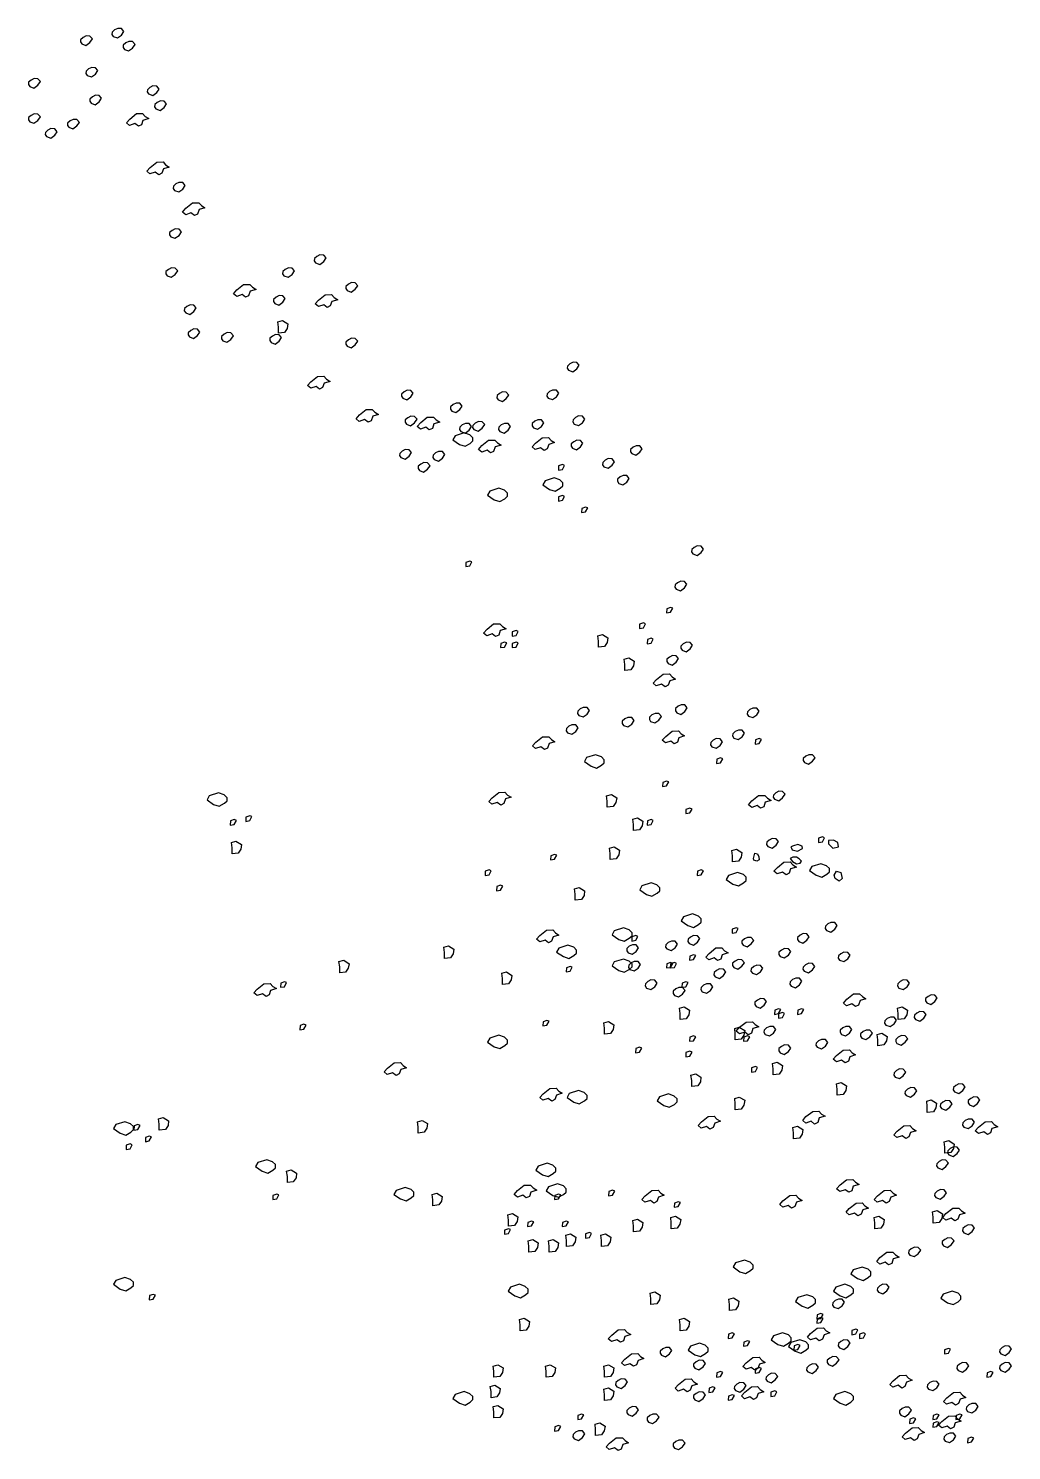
# Model space of a CAD drawing. Header units: millimetres. Extents: x 78 to 127.2, y 151.6 to 179.7.
# Drawn here: x 117.58 to 127.21, y 165.77 to 179.7 of the extents above; entities that cross this region are included whole.
import ezdxf

# ---------------------------------------------------------------- set-up
doc = ezdxf.new("R2010")
doc.units = ezdxf.units.MM
doc.layers.add('arbre', color=250, linetype='Continuous')

# ---------------------------------------------------------------- blocks, each defined once
blk = doc.blocks.new('arbre3')
at = {"layer": 'arbre'}
for points in [[(257.567, 39.388), (257.608, 39.373), (257.647, 39.401), (257.671, 39.436), (257.647, 39.464), (257.61, 39.466), (257.58, 39.451), (257.556, 39.429), (257.554, 39.408)], [(257.876, 39.461), (257.917, 39.446), (257.956, 39.474), (257.98, 39.509), (257.956, 39.537), (257.919, 39.539), (257.889, 39.524), (257.865, 39.502), (257.863, 39.48)], [(257.985, 39.334), (258.026, 39.319), (258.065, 39.347), (258.089, 39.382), (258.065, 39.41), (258.028, 39.412), (257.998, 39.397), (257.974, 39.375), (257.972, 39.353)], [(257.621, 39.079), (257.663, 39.064), (257.702, 39.092), (257.726, 39.127), (257.702, 39.155), (257.665, 39.158), (257.634, 39.142), (257.61, 39.121), (257.608, 39.099)], [(257.058, 38.97), (257.099, 38.955), (257.138, 38.983), (257.162, 39.018), (257.138, 39.046), (257.101, 39.049), (257.071, 39.033), (257.047, 39.012), (257.045, 38.99)], [(257.658, 38.807), (257.699, 38.792), (257.738, 38.82), (257.762, 38.855), (257.738, 38.883), (257.701, 38.885), (257.671, 38.87), (257.647, 38.848), (257.645, 38.826)], [(258.221, 38.898), (258.262, 38.882), (258.301, 38.911), (258.325, 38.945), (258.301, 38.974), (258.264, 38.976), (258.234, 38.961), (258.21, 38.939), (258.208, 38.917)], [(258.294, 38.752), (258.335, 38.737), (258.374, 38.765), (258.398, 38.8), (258.374, 38.828), (258.337, 38.831), (258.307, 38.815), (258.283, 38.794), (258.281, 38.772)], [(257.058, 38.625), (257.099, 38.61), (257.138, 38.638), (257.162, 38.673), (257.138, 38.701), (257.101, 38.703), (257.071, 38.688), (257.047, 38.666), (257.045, 38.645)], [(257.439, 38.571), (257.481, 38.555), (257.52, 38.584), (257.544, 38.618), (257.52, 38.647), (257.483, 38.649), (257.453, 38.634), (257.429, 38.612), (257.426, 38.59)], [(258.037, 38.652), (258.102, 38.705), (258.163, 38.707), (258.189, 38.678), (258.224, 38.657), (258.167, 38.639), (258.152, 38.596), (258.122, 38.581), (258.087, 38.607), (258.035, 38.589), (258.004, 38.615)], [(257.221, 38.48), (257.263, 38.465), (257.302, 38.493), (257.326, 38.528), (257.302, 38.556), (257.265, 38.558), (257.234, 38.543), (257.211, 38.521), (257.208, 38.499)], [(258.237, 38.178), (258.302, 38.23), (258.363, 38.232), (258.389, 38.204), (258.424, 38.182), (258.367, 38.165), (258.352, 38.121), (258.322, 38.106), (258.287, 38.132), (258.235, 38.115), (258.204, 38.141)], [(258.475, 37.953), (258.517, 37.938), (258.556, 37.966), (258.58, 38.001), (258.556, 38.029), (258.519, 38.031), (258.489, 38.016), (258.465, 37.994), (258.462, 37.973)], [(258.587, 37.778), (258.652, 37.83), (258.713, 37.832), (258.739, 37.804), (258.774, 37.782), (258.717, 37.765), (258.702, 37.721), (258.672, 37.706), (258.637, 37.732), (258.585, 37.715), (258.554, 37.741)], [(258.439, 37.499), (258.48, 37.484), (258.52, 37.512), (258.543, 37.547), (258.52, 37.575), (258.483, 37.577), (258.452, 37.562), (258.428, 37.54), (258.426, 37.518)], [(258.403, 37.117), (258.444, 37.102), (258.483, 37.13), (258.507, 37.165), (258.483, 37.193), (258.446, 37.195), (258.416, 37.18), (258.392, 37.159), (258.39, 37.137)], [(259.548, 37.117), (259.589, 37.102), (259.628, 37.13), (259.652, 37.165), (259.628, 37.193), (259.591, 37.195), (259.561, 37.18), (259.537, 37.159), (259.535, 37.137)], [(259.857, 37.244), (259.898, 37.229), (259.937, 37.257), (259.961, 37.292), (259.937, 37.32), (259.9, 37.323), (259.87, 37.307), (259.846, 37.286), (259.844, 37.264)], [(260.166, 36.972), (260.207, 36.957), (260.246, 36.985), (260.27, 37.02), (260.246, 37.048), (260.209, 37.05), (260.179, 37.035), (260.155, 37.013), (260.153, 36.991)], [(259.087, 36.978), (259.152, 37.03), (259.213, 37.033), (259.239, 37.004), (259.274, 36.983), (259.217, 36.965), (259.202, 36.922), (259.172, 36.907), (259.137, 36.933), (259.085, 36.915), (259.054, 36.941)], [(259.457, 36.845), (259.498, 36.83), (259.537, 36.858), (259.561, 36.893), (259.537, 36.921), (259.5, 36.923), (259.47, 36.908), (259.446, 36.886), (259.444, 36.864)], [(259.887, 36.878), (259.952, 36.93), (260.013, 36.933), (260.039, 36.904), (260.074, 36.883), (260.017, 36.865), (260.002, 36.822), (259.972, 36.807), (259.937, 36.833), (259.885, 36.815), (259.854, 36.841)], [(258.585, 36.754), (258.626, 36.739), (258.665, 36.767), (258.689, 36.802), (258.665, 36.83), (258.628, 36.832), (258.598, 36.817), (258.574, 36.795), (258.571, 36.773)], [(259.495, 36.556), (259.495, 36.615), (259.489, 36.667), (259.534, 36.68), (259.587, 36.647), (259.58, 36.601), (259.554, 36.562)], [(258.621, 36.518), (258.662, 36.503), (258.701, 36.531), (258.725, 36.566), (258.701, 36.594), (258.664, 36.596), (258.634, 36.581), (258.61, 36.559), (258.608, 36.537)], [(258.948, 36.481), (258.989, 36.466), (259.028, 36.494), (259.052, 36.529), (259.028, 36.557), (258.991, 36.56), (258.961, 36.544), (258.937, 36.523), (258.935, 36.501)], [(259.421, 36.463), (259.462, 36.448), (259.501, 36.476), (259.525, 36.511), (259.501, 36.539), (259.464, 36.541), (259.434, 36.526), (259.41, 36.505), (259.408, 36.483)], [(260.166, 36.427), (260.207, 36.412), (260.246, 36.44), (260.27, 36.475), (260.246, 36.503), (260.209, 36.505), (260.179, 36.49), (260.155, 36.468), (260.153, 36.446)], [(262.336, 36.192), (262.377, 36.177), (262.417, 36.205), (262.441, 36.24), (262.417, 36.268), (262.38, 36.27), (262.349, 36.255), (262.325, 36.233), (262.323, 36.212)], [(259.812, 36.079), (259.877, 36.131), (259.938, 36.133), (259.964, 36.105), (259.999, 36.083), (259.942, 36.066), (259.927, 36.022), (259.897, 36.007), (259.862, 36.033), (259.81, 36.016), (259.779, 36.042)], [(260.711, 35.918), (260.752, 35.903), (260.791, 35.931), (260.815, 35.966), (260.791, 35.994), (260.754, 35.996), (260.724, 35.981), (260.7, 35.959), (260.698, 35.938)], [(261.646, 35.901), (261.687, 35.886), (261.726, 35.915), (261.75, 35.949), (261.726, 35.978), (261.689, 35.98), (261.659, 35.965), (261.635, 35.943), (261.633, 35.921)], [(262.136, 35.92), (262.178, 35.904), (262.217, 35.933), (262.241, 35.967), (262.217, 35.996), (262.18, 35.998), (262.149, 35.983), (262.125, 35.961), (262.123, 35.939)], [(260.287, 35.754), (260.352, 35.806), (260.413, 35.808), (260.439, 35.78), (260.474, 35.758), (260.417, 35.741), (260.402, 35.697), (260.372, 35.682), (260.337, 35.708), (260.285, 35.691), (260.254, 35.717)], [(261.191, 35.792), (261.232, 35.777), (261.272, 35.806), (261.295, 35.84), (261.272, 35.869), (261.235, 35.871), (261.204, 35.855), (261.18, 35.834), (261.178, 35.812)], [(260.747, 35.664), (260.789, 35.649), (260.828, 35.677), (260.852, 35.712), (260.828, 35.74), (260.791, 35.742), (260.76, 35.727), (260.736, 35.705), (260.734, 35.683)], [(260.887, 35.679), (260.952, 35.731), (261.013, 35.733), (261.039, 35.705), (261.074, 35.683), (261.017, 35.666), (261.002, 35.622), (260.971, 35.607), (260.937, 35.633), (260.885, 35.616), (260.854, 35.642)], [(261.282, 35.593), (261.323, 35.577), (261.362, 35.606), (261.386, 35.64), (261.362, 35.669), (261.326, 35.671), (261.295, 35.656), (261.271, 35.634), (261.269, 35.612)], [(261.409, 35.611), (261.451, 35.596), (261.49, 35.624), (261.514, 35.659), (261.49, 35.687), (261.453, 35.689), (261.422, 35.674), (261.398, 35.652), (261.396, 35.63)], [(261.664, 35.593), (261.705, 35.577), (261.744, 35.606), (261.768, 35.64), (261.744, 35.669), (261.707, 35.671), (261.677, 35.656), (261.653, 35.634), (261.651, 35.612)], [(261.991, 35.629), (262.032, 35.614), (262.071, 35.642), (262.095, 35.677), (262.071, 35.705), (262.034, 35.707), (262.004, 35.692), (261.98, 35.67), (261.978, 35.649)], [(262.391, 35.665), (262.432, 35.65), (262.471, 35.678), (262.495, 35.713), (262.471, 35.741), (262.434, 35.744), (262.404, 35.728), (262.38, 35.707), (262.378, 35.685)], [(261.267, 35.466), (261.322, 35.448), (261.372, 35.476), (261.398, 35.5), (261.398, 35.531), (261.369, 35.559), (261.313, 35.579), (261.224, 35.55), (261.202, 35.511)], [(262.012, 35.479), (262.077, 35.531), (262.138, 35.533), (262.164, 35.505), (262.199, 35.483), (262.142, 35.466), (262.127, 35.422), (262.096, 35.407), (262.062, 35.433), (262.009, 35.416), (261.979, 35.442)], [(260.693, 35.337), (260.734, 35.322), (260.773, 35.35), (260.797, 35.385), (260.773, 35.413), (260.736, 35.415), (260.706, 35.4), (260.682, 35.378), (260.68, 35.356)], [(261.02, 35.319), (261.061, 35.303), (261.1, 35.332), (261.124, 35.366), (261.1, 35.395), (261.063, 35.397), (261.033, 35.382), (261.009, 35.36), (261.007, 35.338)], [(261.487, 35.454), (261.552, 35.506), (261.613, 35.508), (261.639, 35.48), (261.674, 35.458), (261.617, 35.441), (261.602, 35.397), (261.571, 35.382), (261.537, 35.408), (261.485, 35.391), (261.454, 35.417)], [(262.373, 35.429), (262.414, 35.414), (262.453, 35.442), (262.477, 35.477), (262.453, 35.505), (262.416, 35.507), (262.386, 35.492), (262.362, 35.47), (262.36, 35.449)], [(262.954, 35.375), (262.995, 35.359), (263.035, 35.388), (263.058, 35.422), (263.035, 35.451), (262.998, 35.453), (262.967, 35.438), (262.943, 35.416), (262.941, 35.394)], [(260.875, 35.21), (260.916, 35.194), (260.955, 35.223), (260.979, 35.257), (260.955, 35.286), (260.918, 35.288), (260.888, 35.273), (260.864, 35.251), (260.862, 35.229)], [(262.236, 35.213), (262.275, 35.22), (262.297, 35.259), (262.275, 35.268), (262.238, 35.255)], [(262.682, 35.247), (262.723, 35.232), (262.762, 35.261), (262.786, 35.295), (262.762, 35.324), (262.725, 35.326), (262.695, 35.31), (262.671, 35.289), (262.668, 35.267)], [(262.149, 35.025), (262.203, 35.007), (262.253, 35.036), (262.279, 35.06), (262.279, 35.09), (262.251, 35.118), (262.195, 35.138), (262.105, 35.11), (262.084, 35.07)], [(262.827, 35.084), (262.868, 35.069), (262.907, 35.097), (262.931, 35.132), (262.907, 35.16), (262.87, 35.162), (262.84, 35.147), (262.816, 35.125), (262.814, 35.104)], [(261.606, 34.923), (261.661, 34.906), (261.711, 34.934), (261.737, 34.958), (261.737, 34.988), (261.708, 35.017), (261.652, 35.036), (261.563, 35.008), (261.541, 34.969)], [(262.236, 34.911), (262.275, 34.918), (262.297, 34.957), (262.275, 34.965), (262.238, 34.952)], [(262.463, 34.798), (262.502, 34.804), (262.524, 34.843), (262.502, 34.852), (262.465, 34.839)], [(263.554, 34.394), (263.595, 34.378), (263.634, 34.407), (263.658, 34.441), (263.634, 34.47), (263.597, 34.472), (263.567, 34.457), (263.543, 34.435), (263.541, 34.413)], [(261.329, 34.269), (261.368, 34.275), (261.389, 34.314), (261.368, 34.323), (261.331, 34.31)], [(263.39, 34.048), (263.432, 34.033), (263.471, 34.061), (263.495, 34.096), (263.471, 34.124), (263.434, 34.127), (263.403, 34.111), (263.379, 34.09), (263.377, 34.068)], [(263.295, 33.815), (263.334, 33.822), (263.356, 33.861), (263.334, 33.869), (263.297, 33.856)], [(261.537, 33.655), (261.602, 33.707), (261.663, 33.709), (261.689, 33.681), (261.724, 33.659), (261.667, 33.642), (261.652, 33.598), (261.621, 33.583), (261.587, 33.609), (261.535, 33.592), (261.504, 33.618)], [(263.03, 33.664), (263.069, 33.67), (263.091, 33.709), (263.069, 33.718), (263.032, 33.705)], [(261.782, 33.588), (261.821, 33.595), (261.843, 33.634), (261.821, 33.643), (261.784, 33.63)], [(262.63, 33.479), (262.63, 33.538), (262.623, 33.59), (262.669, 33.603), (262.721, 33.571), (262.715, 33.525), (262.689, 33.486)], [(263.106, 33.513), (263.145, 33.519), (263.166, 33.558), (263.145, 33.567), (263.108, 33.554)], [(261.669, 33.475), (261.708, 33.481), (261.73, 33.521), (261.708, 33.529), (261.671, 33.516)], [(261.782, 33.475), (261.821, 33.481), (261.843, 33.521), (261.821, 33.529), (261.784, 33.516)], [(263.447, 33.45), (263.488, 33.435), (263.527, 33.463), (263.551, 33.498), (263.527, 33.526), (263.49, 33.528), (263.46, 33.513), (263.436, 33.491), (263.434, 33.47)], [(262.886, 33.252), (262.886, 33.31), (262.88, 33.362), (262.926, 33.375), (262.978, 33.343), (262.971, 33.297), (262.945, 33.258)], [(263.31, 33.32), (263.351, 33.305), (263.39, 33.333), (263.414, 33.368), (263.39, 33.396), (263.353, 33.398), (263.323, 33.383), (263.299, 33.361), (263.297, 33.339)], [(263.197, 33.164), (263.263, 33.216), (263.323, 33.218), (263.35, 33.19), (263.384, 33.168), (263.328, 33.151), (263.313, 33.107), (263.282, 33.092), (263.247, 33.118), (263.195, 33.101), (263.165, 33.127)], [(262.437, 32.812), (262.478, 32.796), (262.517, 32.825), (262.541, 32.859), (262.517, 32.888), (262.48, 32.89), (262.45, 32.875), (262.426, 32.853), (262.424, 32.831)], [(263.395, 32.838), (263.436, 32.822), (263.475, 32.851), (263.499, 32.885), (263.475, 32.914), (263.438, 32.916), (263.408, 32.901), (263.384, 32.879), (263.382, 32.857)], [(264.098, 32.805), (264.14, 32.79), (264.179, 32.818), (264.203, 32.853), (264.179, 32.881), (264.142, 32.883), (264.111, 32.868), (264.088, 32.846), (264.085, 32.825)], [(262.873, 32.714), (262.915, 32.699), (262.954, 32.727), (262.978, 32.762), (262.954, 32.79), (262.917, 32.792), (262.886, 32.777), (262.862, 32.755), (262.86, 32.733)], [(263.14, 32.753), (263.182, 32.738), (263.221, 32.766), (263.245, 32.801), (263.221, 32.829), (263.184, 32.831), (263.153, 32.816), (263.13, 32.794), (263.127, 32.773)], [(262.015, 32.549), (262.08, 32.601), (262.141, 32.603), (262.167, 32.575), (262.202, 32.553), (262.146, 32.536), (262.13, 32.492), (262.1, 32.477), (262.065, 32.503), (262.013, 32.486), (261.983, 32.512)], [(262.326, 32.642), (262.367, 32.627), (262.406, 32.655), (262.43, 32.69), (262.406, 32.718), (262.369, 32.72), (262.339, 32.705), (262.315, 32.684), (262.313, 32.662)], [(263.287, 32.605), (263.352, 32.658), (263.413, 32.66), (263.439, 32.631), (263.473, 32.61), (263.417, 32.592), (263.402, 32.549), (263.371, 32.534), (263.337, 32.56), (263.284, 32.542), (263.254, 32.568)], [(263.955, 32.59), (263.996, 32.575), (264.035, 32.603), (264.059, 32.638), (264.035, 32.666), (263.999, 32.668), (263.968, 32.653), (263.944, 32.631), (263.942, 32.61)], [(263.74, 32.505), (263.781, 32.49), (263.82, 32.518), (263.844, 32.553), (263.82, 32.581), (263.783, 32.584), (263.753, 32.568), (263.729, 32.547), (263.727, 32.525)], [(264.164, 32.53), (264.203, 32.537), (264.225, 32.576), (264.203, 32.584), (264.167, 32.571)], [(262.556, 32.313), (262.61, 32.296), (262.66, 32.324), (262.686, 32.348), (262.686, 32.378), (262.658, 32.406), (262.601, 32.426), (262.512, 32.398), (262.491, 32.359)], [(263.786, 32.341), (263.825, 32.348), (263.847, 32.387), (263.825, 32.395), (263.788, 32.382)], [(264.646, 32.349), (264.687, 32.334), (264.726, 32.362), (264.75, 32.397), (264.726, 32.425), (264.689, 32.427), (264.659, 32.412), (264.635, 32.39), (264.633, 32.369)], [(258.859, 31.94), (258.914, 31.923), (258.964, 31.951), (258.99, 31.975), (258.99, 32.005), (258.962, 32.034), (258.905, 32.053), (258.816, 32.025), (258.794, 31.986)], [(261.587, 32.006), (261.652, 32.058), (261.713, 32.06), (261.739, 32.032), (261.774, 32.01), (261.717, 31.993), (261.702, 31.949), (261.671, 31.934), (261.637, 31.96), (261.585, 31.943), (261.554, 31.969)], [(262.715, 31.913), (262.715, 31.971), (262.709, 32.024), (262.755, 32.037), (262.807, 32.004), (262.8, 31.958), (262.774, 31.919)], [(263.257, 32.114), (263.296, 32.121), (263.318, 32.16), (263.296, 32.169), (263.259, 32.156)], [(264.353, 31.991), (264.394, 31.976), (264.433, 32.004), (264.457, 32.039), (264.433, 32.067), (264.396, 32.069), (264.366, 32.054), (264.342, 32.032), (264.34, 32.01)], [(263.484, 31.85), (263.523, 31.856), (263.545, 31.895), (263.523, 31.904), (263.486, 31.891)], [(264.132, 31.974), (264.197, 32.026), (264.258, 32.028), (264.284, 32), (264.319, 31.978), (264.263, 31.961), (264.247, 31.917), (264.217, 31.902), (264.182, 31.928), (264.13, 31.911), (264.1, 31.937)], [(259.022, 31.736), (259.061, 31.743), (259.083, 31.782), (259.061, 31.791), (259.024, 31.778)], [(259.173, 31.774), (259.212, 31.781), (259.234, 31.82), (259.212, 31.828), (259.175, 31.815)], [(262.972, 31.685), (262.972, 31.744), (262.965, 31.796), (263.011, 31.809), (263.063, 31.776), (263.057, 31.731), (263.031, 31.691)], [(263.106, 31.736), (263.145, 31.743), (263.166, 31.782), (263.145, 31.791), (263.108, 31.778)], [(264.783, 31.567), (264.822, 31.574), (264.844, 31.613), (264.822, 31.622), (264.785, 31.609)], [(259.039, 31.457), (259.039, 31.516), (259.033, 31.568), (259.078, 31.581), (259.131, 31.548), (259.124, 31.503), (259.098, 31.464)], [(262.744, 31.4), (262.744, 31.459), (262.737, 31.511), (262.783, 31.524), (262.835, 31.491), (262.829, 31.446), (262.803, 31.407)], [(263.942, 31.378), (263.942, 31.437), (263.936, 31.489), (263.981, 31.502), (264.033, 31.47), (264.027, 31.424), (264.001, 31.385)], [(264.287, 31.528), (264.329, 31.513), (264.368, 31.541), (264.392, 31.576), (264.368, 31.604), (264.331, 31.607), (264.3, 31.591), (264.277, 31.57), (264.274, 31.548)], [(264.526, 31.496), (264.579, 31.483), (264.626, 31.509), (264.624, 31.53), (264.581, 31.548), (264.54, 31.535), (264.513, 31.526), (264.518, 31.513)], [(264.881, 31.554), (264.924, 31.513), (264.979, 31.524), (264.974, 31.567), (264.931, 31.589), (264.881, 31.587)], [(262.16, 31.396), (262.199, 31.403), (262.221, 31.442), (262.199, 31.45), (262.163, 31.437)], [(264.148, 31.411), (264.159, 31.461), (264.187, 31.457), (264.2, 31.428), (264.203, 31.396), (264.181, 31.385), (264.15, 31.394)], [(264.381, 31.322), (264.446, 31.374), (264.507, 31.376), (264.533, 31.348), (264.568, 31.326), (264.511, 31.309), (264.496, 31.265), (264.466, 31.25), (264.431, 31.276), (264.379, 31.259), (264.348, 31.285)], [(264.531, 31.381), (264.568, 31.357), (264.603, 31.363), (264.616, 31.385), (264.596, 31.407), (264.57, 31.422), (264.533, 31.424), (264.507, 31.411)], [(264.761, 31.246), (264.816, 31.229), (264.866, 31.257), (264.892, 31.281), (264.892, 31.311), (264.863, 31.339), (264.807, 31.359), (264.718, 31.331), (264.696, 31.292)], [(261.518, 31.245), (261.557, 31.251), (261.578, 31.291), (261.557, 31.299), (261.52, 31.286)], [(263.597, 31.245), (263.636, 31.251), (263.658, 31.291), (263.636, 31.299), (263.599, 31.286)], [(263.946, 31.16), (264.001, 31.143), (264.051, 31.171), (264.077, 31.195), (264.077, 31.226), (264.048, 31.254), (263.992, 31.273), (263.903, 31.245), (263.881, 31.206)], [(264.939, 31.248), (264.959, 31.287), (265.004, 31.274), (265.017, 31.215), (264.985, 31.189), (264.946, 31.215)], [(261.631, 31.094), (261.67, 31.1), (261.692, 31.139), (261.67, 31.148), (261.633, 31.135)], [(262.402, 31.001), (262.402, 31.06), (262.395, 31.112), (262.441, 31.125), (262.493, 31.092), (262.487, 31.047), (262.461, 31.008)], [(263.098, 31.059), (263.153, 31.041), (263.203, 31.07), (263.229, 31.094), (263.229, 31.124), (263.201, 31.152), (263.144, 31.172), (263.055, 31.144), (263.033, 31.104)], [(263.505, 30.754), (263.56, 30.736), (263.61, 30.765), (263.636, 30.788), (263.636, 30.819), (263.608, 30.847), (263.551, 30.867), (263.462, 30.838), (263.44, 30.799)], [(264.863, 30.706), (264.904, 30.69), (264.943, 30.719), (264.967, 30.753), (264.943, 30.782), (264.906, 30.784), (264.876, 30.769), (264.852, 30.747), (264.849, 30.725)], [(262.055, 30.656), (262.12, 30.709), (262.181, 30.711), (262.207, 30.682), (262.242, 30.661), (262.185, 30.643), (262.17, 30.6), (262.14, 30.585), (262.105, 30.611), (262.053, 30.593), (262.022, 30.619)], [(262.827, 30.618), (262.881, 30.601), (262.931, 30.629), (262.958, 30.653), (262.958, 30.683), (262.929, 30.712), (262.873, 30.731), (262.784, 30.703), (262.762, 30.664)], [(262.954, 30.602), (262.994, 30.609), (263.015, 30.648), (262.994, 30.657), (262.957, 30.644)], [(263.518, 30.578), (263.559, 30.563), (263.598, 30.591), (263.622, 30.626), (263.598, 30.654), (263.561, 30.657), (263.531, 30.641), (263.507, 30.62), (263.505, 30.598)], [(263.937, 30.678), (263.977, 30.685), (263.998, 30.724), (263.977, 30.732), (263.94, 30.719)], [(264.59, 30.597), (264.631, 30.581), (264.67, 30.61), (264.694, 30.644), (264.67, 30.673), (264.633, 30.675), (264.603, 30.66), (264.579, 30.638), (264.577, 30.616)], [(261.12, 30.432), (261.12, 30.49), (261.113, 30.542), (261.159, 30.555), (261.211, 30.523), (261.204, 30.477), (261.178, 30.438)], [(262.285, 30.449), (262.339, 30.431), (262.389, 30.459), (262.415, 30.483), (262.415, 30.514), (262.387, 30.542), (262.33, 30.562), (262.241, 30.533), (262.219, 30.494)], [(262.918, 30.488), (262.959, 30.472), (262.998, 30.501), (263.022, 30.535), (262.998, 30.564), (262.961, 30.566), (262.931, 30.551), (262.907, 30.529), (262.905, 30.507)], [(263.299, 30.524), (263.341, 30.509), (263.38, 30.537), (263.404, 30.572), (263.38, 30.6), (263.343, 30.602), (263.313, 30.587), (263.289, 30.565), (263.286, 30.543)], [(263.712, 30.481), (263.777, 30.534), (263.838, 30.536), (263.864, 30.507), (263.898, 30.486), (263.842, 30.468), (263.827, 30.425), (263.796, 30.41), (263.762, 30.436), (263.709, 30.418), (263.679, 30.444)], [(264.045, 30.56), (264.086, 30.545), (264.125, 30.573), (264.149, 30.608), (264.125, 30.636), (264.088, 30.638), (264.058, 30.623), (264.034, 30.602), (264.032, 30.58)], [(264.408, 30.451), (264.449, 30.436), (264.489, 30.464), (264.512, 30.499), (264.489, 30.527), (264.452, 30.529), (264.421, 30.514), (264.397, 30.493), (264.395, 30.471)], [(260.094, 30.289), (260.094, 30.348), (260.087, 30.4), (260.133, 30.413), (260.185, 30.38), (260.178, 30.335), (260.152, 30.296)], [(262.827, 30.313), (262.881, 30.296), (262.931, 30.324), (262.958, 30.348), (262.958, 30.378), (262.929, 30.406), (262.873, 30.426), (262.784, 30.398), (262.762, 30.359)], [(262.936, 30.324), (262.977, 30.309), (263.016, 30.337), (263.04, 30.372), (263.016, 30.4), (262.979, 30.402), (262.949, 30.387), (262.925, 30.365), (262.923, 30.344)], [(263.295, 30.338), (263.334, 30.344), (263.356, 30.383), (263.334, 30.392), (263.297, 30.379)], [(263.332, 30.338), (263.372, 30.344), (263.393, 30.383), (263.372, 30.392), (263.335, 30.379)], [(263.522, 30.413), (263.561, 30.42), (263.582, 30.459), (263.561, 30.468), (263.524, 30.455)], [(263.954, 30.342), (263.995, 30.327), (264.034, 30.355), (264.058, 30.39), (264.034, 30.418), (263.997, 30.42), (263.967, 30.405), (263.943, 30.384), (263.941, 30.362)], [(264.136, 30.288), (264.177, 30.273), (264.216, 30.301), (264.24, 30.336), (264.216, 30.364), (264.179, 30.366), (264.149, 30.351), (264.125, 30.329), (264.122, 30.307)], [(264.644, 30.306), (264.686, 30.291), (264.725, 30.319), (264.749, 30.354), (264.725, 30.382), (264.688, 30.384), (264.657, 30.369), (264.634, 30.347), (264.631, 30.325)], [(264.99, 30.415), (265.031, 30.4), (265.07, 30.428), (265.094, 30.463), (265.07, 30.491), (265.033, 30.493), (265.003, 30.478), (264.979, 30.456), (264.977, 30.434)], [(261.69, 30.175), (261.69, 30.234), (261.683, 30.286), (261.729, 30.299), (261.781, 30.266), (261.774, 30.221), (261.748, 30.182)], [(262.312, 30.3), (262.351, 30.307), (262.372, 30.346), (262.351, 30.354), (262.314, 30.341)], [(263.772, 30.251), (263.813, 30.236), (263.852, 30.264), (263.876, 30.299), (263.852, 30.327), (263.815, 30.33), (263.785, 30.314), (263.761, 30.293), (263.759, 30.271)], [(264.517, 30.161), (264.558, 30.145), (264.598, 30.174), (264.622, 30.208), (264.598, 30.237), (264.561, 30.239), (264.53, 30.224), (264.506, 30.202), (264.504, 30.18)], [(259.287, 30.132), (259.352, 30.184), (259.413, 30.186), (259.439, 30.158), (259.474, 30.136), (259.417, 30.119), (259.402, 30.075), (259.372, 30.06), (259.337, 30.086), (259.285, 30.069), (259.254, 30.095)], [(259.514, 30.149), (259.553, 30.155), (259.574, 30.195), (259.553, 30.203), (259.516, 30.19)], [(263.1, 30.142), (263.141, 30.127), (263.18, 30.155), (263.204, 30.19), (263.18, 30.218), (263.143, 30.221), (263.113, 30.205), (263.089, 30.184), (263.087, 30.162)], [(263.372, 30.07), (263.413, 30.055), (263.453, 30.083), (263.477, 30.118), (263.453, 30.146), (263.416, 30.148), (263.385, 30.133), (263.361, 30.111), (263.359, 30.089)], [(263.446, 30.149), (263.485, 30.155), (263.507, 30.195), (263.485, 30.203), (263.448, 30.19)], [(263.645, 30.106), (263.686, 30.091), (263.725, 30.119), (263.749, 30.154), (263.725, 30.182), (263.688, 30.184), (263.658, 30.169), (263.634, 30.147), (263.632, 30.126)], [(265.061, 30.032), (265.127, 30.084), (265.187, 30.086), (265.214, 30.058), (265.248, 30.036), (265.192, 30.019), (265.177, 29.975), (265.146, 29.96), (265.111, 29.986), (265.059, 29.969), (265.029, 29.995)], [(265.571, 30.142), (265.613, 30.127), (265.652, 30.155), (265.676, 30.19), (265.652, 30.218), (265.615, 30.221), (265.584, 30.205), (265.56, 30.184), (265.558, 30.162)], [(263.428, 29.833), (263.428, 29.892), (263.421, 29.944), (263.467, 29.957), (263.519, 29.925), (263.513, 29.879), (263.487, 29.84)], [(264.172, 29.961), (264.213, 29.946), (264.252, 29.974), (264.276, 30.009), (264.252, 30.037), (264.215, 30.039), (264.185, 30.024), (264.161, 30.002), (264.159, 29.98)], [(265.565, 29.833), (265.565, 29.892), (265.559, 29.944), (265.604, 29.957), (265.656, 29.925), (265.65, 29.879), (265.624, 29.84)], [(265.844, 29.997), (265.885, 29.982), (265.924, 30.01), (265.948, 30.045), (265.924, 30.073), (265.887, 30.075), (265.857, 30.06), (265.833, 30.038), (265.831, 30.017)], [(262.085, 29.771), (262.124, 29.777), (262.146, 29.817), (262.124, 29.825), (262.087, 29.812)], [(262.687, 29.691), (262.687, 29.75), (262.68, 29.802), (262.726, 29.815), (262.778, 29.782), (262.772, 29.737), (262.746, 29.697)], [(264.011, 29.757), (264.077, 29.809), (264.138, 29.811), (264.164, 29.783), (264.198, 29.761), (264.142, 29.744), (264.127, 29.7), (264.096, 29.685), (264.061, 29.711), (264.009, 29.694), (263.979, 29.72)], [(264.353, 29.884), (264.393, 29.891), (264.414, 29.93), (264.393, 29.939), (264.356, 29.926)], [(264.391, 29.847), (264.43, 29.853), (264.452, 29.892), (264.43, 29.901), (264.393, 29.888)], [(264.58, 29.884), (264.619, 29.891), (264.641, 29.93), (264.619, 29.939), (264.582, 29.926)], [(265.444, 29.779), (265.485, 29.764), (265.525, 29.792), (265.548, 29.827), (265.525, 29.855), (265.488, 29.857), (265.457, 29.842), (265.433, 29.82), (265.431, 29.799)], [(265.735, 29.834), (265.776, 29.818), (265.815, 29.847), (265.839, 29.881), (265.815, 29.91), (265.778, 29.912), (265.748, 29.897), (265.724, 29.875), (265.722, 29.853)], [(259.703, 29.733), (259.742, 29.74), (259.764, 29.779), (259.742, 29.787), (259.705, 29.774)], [(261.606, 29.567), (261.661, 29.55), (261.711, 29.578), (261.737, 29.602), (261.737, 29.632), (261.708, 29.661), (261.652, 29.68), (261.563, 29.652), (261.541, 29.613)], [(263.522, 29.62), (263.561, 29.626), (263.582, 29.665), (263.561, 29.674), (263.524, 29.661)], [(263.969, 29.634), (263.969, 29.693), (263.963, 29.745), (264.008, 29.758), (264.061, 29.725), (264.054, 29.68), (264.028, 29.64)], [(264.051, 29.62), (264.09, 29.626), (264.112, 29.665), (264.09, 29.674), (264.053, 29.661)], [(264.263, 29.688), (264.304, 29.673), (264.343, 29.701), (264.367, 29.736), (264.343, 29.764), (264.306, 29.766), (264.276, 29.751), (264.252, 29.729), (264.25, 29.708)], [(265.008, 29.688), (265.049, 29.673), (265.088, 29.701), (265.112, 29.736), (265.088, 29.764), (265.051, 29.766), (265.021, 29.751), (264.997, 29.729), (264.995, 29.708)], [(265.208, 29.652), (265.249, 29.637), (265.288, 29.665), (265.312, 29.7), (265.288, 29.728), (265.251, 29.73), (265.221, 29.715), (265.197, 29.693), (265.195, 29.671)], [(265.366, 29.577), (265.366, 29.636), (265.359, 29.688), (265.405, 29.701), (265.457, 29.668), (265.45, 29.623), (265.424, 29.584)], [(265.553, 29.597), (265.594, 29.582), (265.634, 29.61), (265.658, 29.645), (265.634, 29.673), (265.597, 29.676), (265.566, 29.66), (265.542, 29.639), (265.54, 29.617)], [(262.992, 29.506), (263.031, 29.513), (263.053, 29.552), (263.031, 29.561), (262.994, 29.548)], [(264.408, 29.507), (264.449, 29.491), (264.489, 29.52), (264.512, 29.554), (264.489, 29.583), (264.452, 29.585), (264.421, 29.57), (264.397, 29.548), (264.395, 29.526)], [(264.772, 29.561), (264.813, 29.546), (264.852, 29.574), (264.876, 29.609), (264.852, 29.637), (264.815, 29.639), (264.785, 29.624), (264.761, 29.602), (264.759, 29.581)], [(264.961, 29.482), (265.027, 29.534), (265.087, 29.536), (265.114, 29.508), (265.148, 29.486), (265.092, 29.469), (265.077, 29.425), (265.046, 29.41), (265.011, 29.436), (264.959, 29.419), (264.929, 29.445)], [(260.562, 29.357), (260.627, 29.409), (260.688, 29.411), (260.714, 29.383), (260.749, 29.361), (260.692, 29.344), (260.677, 29.3), (260.647, 29.285), (260.612, 29.311), (260.56, 29.294), (260.529, 29.32)], [(263.484, 29.469), (263.523, 29.475), (263.545, 29.514), (263.523, 29.523), (263.486, 29.51)], [(264.34, 29.292), (264.34, 29.351), (264.333, 29.403), (264.379, 29.416), (264.431, 29.383), (264.425, 29.338), (264.398, 29.299)], [(263.542, 29.178), (263.542, 29.237), (263.535, 29.289), (263.581, 29.302), (263.633, 29.269), (263.627, 29.224), (263.601, 29.185)], [(264.127, 29.317), (264.166, 29.324), (264.187, 29.363), (264.166, 29.372), (264.129, 29.359)], [(265.535, 29.27), (265.576, 29.255), (265.615, 29.283), (265.639, 29.318), (265.615, 29.346), (265.578, 29.349), (265.548, 29.333), (265.524, 29.312), (265.522, 29.29)], [(262.087, 29.107), (262.152, 29.159), (262.213, 29.161), (262.239, 29.133), (262.274, 29.111), (262.217, 29.094), (262.202, 29.051), (262.171, 29.035), (262.137, 29.061), (262.084, 29.044), (262.054, 29.07)], [(262.386, 29.025), (262.441, 29.008), (262.491, 29.036), (262.517, 29.06), (262.517, 29.09), (262.488, 29.118), (262.432, 29.138), (262.343, 29.11), (262.321, 29.071)], [(264.967, 29.093), (264.967, 29.151), (264.96, 29.203), (265.006, 29.217), (265.058, 29.184), (265.051, 29.138), (265.025, 29.099)], [(265.644, 29.089), (265.685, 29.073), (265.724, 29.102), (265.748, 29.136), (265.724, 29.165), (265.688, 29.167), (265.657, 29.152), (265.633, 29.13), (265.631, 29.108)], [(266.117, 29.125), (266.158, 29.11), (266.197, 29.138), (266.221, 29.173), (266.197, 29.201), (266.16, 29.203), (266.13, 29.188), (266.106, 29.166), (266.104, 29.145)], [(263.268, 28.991), (263.322, 28.974), (263.372, 29.002), (263.398, 29.026), (263.398, 29.056), (263.37, 29.084), (263.314, 29.104), (263.225, 29.076), (263.203, 29.037)], [(263.969, 28.95), (263.969, 29.009), (263.963, 29.061), (264.008, 29.074), (264.061, 29.042), (264.054, 28.996), (264.028, 28.957)], [(265.85, 28.922), (265.85, 28.98), (265.844, 29.033), (265.889, 29.046), (265.941, 29.013), (265.935, 28.967), (265.909, 28.928)], [(265.989, 28.961), (266.031, 28.946), (266.07, 28.975), (266.094, 29.009), (266.07, 29.038), (266.033, 29.04), (266.002, 29.025), (265.979, 29.003), (265.976, 28.981)], [(266.262, 28.998), (266.303, 28.983), (266.342, 29.011), (266.366, 29.046), (266.342, 29.074), (266.305, 29.076), (266.275, 29.061), (266.251, 29.039), (266.249, 29.017)], [(257.944, 28.72), (257.998, 28.702), (258.048, 28.731), (258.074, 28.755), (258.074, 28.785), (258.046, 28.813), (257.989, 28.833), (257.9, 28.805), (257.879, 28.765)], [(258.327, 28.751), (258.327, 28.81), (258.32, 28.862), (258.366, 28.875), (258.418, 28.842), (258.412, 28.797), (258.386, 28.757)], [(260.863, 28.722), (260.863, 28.781), (260.857, 28.833), (260.902, 28.846), (260.954, 28.814), (260.948, 28.768), (260.922, 28.729)], [(263.637, 28.832), (263.702, 28.884), (263.763, 28.887), (263.789, 28.858), (263.823, 28.837), (263.767, 28.819), (263.752, 28.776), (263.721, 28.76), (263.687, 28.787), (263.634, 28.769), (263.604, 28.795)], [(264.661, 28.882), (264.727, 28.934), (264.788, 28.936), (264.814, 28.908), (264.848, 28.887), (264.792, 28.869), (264.777, 28.826), (264.746, 28.81), (264.711, 28.837), (264.659, 28.819), (264.629, 28.845)], [(266.207, 28.78), (266.249, 28.765), (266.288, 28.793), (266.312, 28.828), (266.288, 28.856), (266.251, 28.858), (266.221, 28.843), (266.197, 28.821), (266.194, 28.799)], [(266.353, 28.78), (266.418, 28.832), (266.479, 28.834), (266.505, 28.806), (266.54, 28.784), (266.483, 28.767), (266.468, 28.723), (266.438, 28.708), (266.403, 28.734), (266.351, 28.717), (266.32, 28.743)], [(258.077, 28.75), (258.116, 28.757), (258.138, 28.796), (258.116, 28.805), (258.079, 28.792)], [(258.19, 28.637), (258.229, 28.644), (258.251, 28.683), (258.229, 28.691), (258.192, 28.678)], [(264.539, 28.665), (264.539, 28.724), (264.533, 28.776), (264.578, 28.789), (264.631, 28.757), (264.624, 28.711), (264.598, 28.672)], [(265.554, 28.74), (265.619, 28.792), (265.68, 28.794), (265.706, 28.766), (265.741, 28.744), (265.684, 28.727), (265.669, 28.683), (265.639, 28.668), (265.604, 28.694), (265.552, 28.677), (265.521, 28.703)], [(258.001, 28.561), (258.04, 28.568), (258.062, 28.607), (258.04, 28.616), (258.003, 28.603)], [(266.021, 28.523), (266.021, 28.582), (266.015, 28.634), (266.06, 28.647), (266.112, 28.614), (266.106, 28.569), (266.08, 28.53)], [(266.062, 28.507), (266.103, 28.492), (266.142, 28.52), (266.166, 28.555), (266.142, 28.583), (266.106, 28.586), (266.075, 28.57), (266.051, 28.549), (266.049, 28.527)], [(259.334, 28.347), (259.389, 28.33), (259.439, 28.358), (259.465, 28.382), (259.465, 28.412), (259.436, 28.44), (259.38, 28.46), (259.291, 28.432), (259.269, 28.393)], [(262.081, 28.313), (262.135, 28.296), (262.185, 28.324), (262.211, 28.348), (262.211, 28.378), (262.183, 28.406), (262.127, 28.426), (262.038, 28.398), (262.016, 28.359)], [(265.953, 28.38), (265.994, 28.365), (266.033, 28.393), (266.057, 28.428), (266.033, 28.456), (265.996, 28.458), (265.966, 28.443), (265.942, 28.421), (265.94, 28.4)], [(259.581, 28.238), (259.581, 28.297), (259.574, 28.349), (259.62, 28.362), (259.672, 28.329), (259.666, 28.284), (259.639, 28.245)], [(260.691, 28.076), (260.745, 28.058), (260.795, 28.087), (260.821, 28.111), (260.821, 28.141), (260.793, 28.169), (260.736, 28.189), (260.647, 28.16), (260.625, 28.121)], [(261.006, 28.01), (261.006, 28.069), (260.999, 28.121), (261.045, 28.134), (261.097, 28.101), (261.09, 28.056), (261.064, 28.017)], [(261.837, 28.158), (261.902, 28.21), (261.963, 28.212), (261.989, 28.184), (262.024, 28.162), (261.967, 28.144), (261.952, 28.101), (261.921, 28.086), (261.887, 28.112), (261.834, 28.095), (261.804, 28.121)], [(262.183, 28.11), (262.237, 28.092), (262.287, 28.121), (262.313, 28.144), (262.313, 28.175), (262.285, 28.203), (262.228, 28.223), (262.139, 28.194), (262.118, 28.155)], [(262.728, 28.108), (262.767, 28.114), (262.788, 28.154), (262.767, 28.162), (262.73, 28.149)], [(263.087, 28.108), (263.152, 28.16), (263.213, 28.162), (263.239, 28.134), (263.273, 28.112), (263.217, 28.095), (263.202, 28.051), (263.171, 28.036), (263.137, 28.062), (263.084, 28.045), (263.054, 28.071)], [(264.995, 28.213), (265.06, 28.265), (265.121, 28.267), (265.147, 28.239), (265.182, 28.217), (265.125, 28.2), (265.11, 28.156), (265.08, 28.141), (265.045, 28.167), (264.993, 28.15), (264.962, 28.176)], [(265.361, 28.108), (265.427, 28.16), (265.487, 28.162), (265.514, 28.134), (265.548, 28.112), (265.492, 28.095), (265.477, 28.051), (265.446, 28.036), (265.411, 28.062), (265.359, 28.045), (265.329, 28.071)], [(265.935, 28.089), (265.976, 28.074), (266.015, 28.102), (266.039, 28.137), (266.015, 28.165), (265.978, 28.168), (265.948, 28.152), (265.924, 28.131), (265.922, 28.109)], [(259.438, 28.07), (259.477, 28.077), (259.499, 28.116), (259.477, 28.124), (259.44, 28.111)], [(262.198, 28.07), (262.237, 28.077), (262.259, 28.116), (262.237, 28.124), (262.2, 28.111)], [(263.37, 27.995), (263.409, 28.001), (263.431, 28.04), (263.409, 28.049), (263.372, 28.036)], [(264.436, 28.058), (264.502, 28.11), (264.563, 28.112), (264.589, 28.084), (264.623, 28.062), (264.567, 28.045), (264.552, 28.001), (264.521, 27.986), (264.486, 28.012), (264.434, 27.995), (264.404, 28.021)], [(265.086, 27.983), (265.152, 28.035), (265.212, 28.037), (265.239, 28.009), (265.273, 27.987), (265.217, 27.97), (265.202, 27.926), (265.171, 27.911), (265.136, 27.937), (265.084, 27.92), (265.054, 27.946)], [(261.747, 27.811), (261.747, 27.87), (261.74, 27.922), (261.786, 27.935), (261.838, 27.902), (261.831, 27.856), (261.805, 27.817)], [(261.933, 27.806), (261.973, 27.812), (261.994, 27.851), (261.973, 27.86), (261.936, 27.847)], [(262.274, 27.806), (262.313, 27.812), (262.335, 27.851), (262.313, 27.86), (262.276, 27.847)], [(262.972, 27.754), (262.972, 27.813), (262.965, 27.865), (263.011, 27.878), (263.063, 27.845), (263.057, 27.8), (263.031, 27.76)], [(263.342, 27.782), (263.342, 27.841), (263.336, 27.893), (263.382, 27.906), (263.434, 27.874), (263.427, 27.828), (263.401, 27.789)], [(265.337, 27.782), (265.337, 27.841), (265.331, 27.893), (265.376, 27.906), (265.428, 27.874), (265.422, 27.828), (265.396, 27.789)], [(265.907, 27.839), (265.907, 27.898), (265.901, 27.95), (265.946, 27.963), (265.998, 27.931), (265.992, 27.885), (265.966, 27.846)], [(266.033, 27.933), (266.099, 27.985), (266.159, 27.987), (266.186, 27.959), (266.22, 27.937), (266.164, 27.92), (266.149, 27.877), (266.118, 27.861), (266.083, 27.888), (266.031, 27.87), (266.001, 27.896)], [(261.707, 27.73), (261.746, 27.737), (261.767, 27.776), (261.746, 27.784), (261.709, 27.771)], [(262.317, 27.611), (262.317, 27.67), (262.31, 27.722), (262.356, 27.735), (262.408, 27.703), (262.401, 27.657), (262.375, 27.618)], [(262.501, 27.692), (262.54, 27.699), (262.562, 27.738), (262.54, 27.747), (262.503, 27.733)], [(262.658, 27.611), (262.658, 27.67), (262.652, 27.722), (262.698, 27.735), (262.75, 27.703), (262.743, 27.657), (262.717, 27.618)], [(266.207, 27.744), (266.249, 27.729), (266.288, 27.757), (266.312, 27.792), (266.288, 27.82), (266.251, 27.822), (266.221, 27.807), (266.197, 27.786), (266.194, 27.764)], [(261.946, 27.555), (261.946, 27.613), (261.94, 27.665), (261.985, 27.678), (262.037, 27.646), (262.031, 27.6), (262.005, 27.561)], [(262.146, 27.555), (262.146, 27.613), (262.139, 27.665), (262.185, 27.678), (262.237, 27.646), (262.23, 27.6), (262.204, 27.561)], [(265.68, 27.526), (265.722, 27.511), (265.761, 27.539), (265.785, 27.574), (265.761, 27.602), (265.724, 27.604), (265.693, 27.589), (265.67, 27.568), (265.667, 27.546)], [(266.008, 27.617), (266.049, 27.602), (266.088, 27.63), (266.112, 27.665), (266.088, 27.693), (266.051, 27.695), (266.021, 27.68), (265.997, 27.658), (265.995, 27.637)], [(264.014, 27.364), (264.068, 27.347), (264.118, 27.375), (264.144, 27.399), (264.144, 27.429), (264.116, 27.457), (264.06, 27.477), (263.971, 27.449), (263.949, 27.41)], [(265.386, 27.502), (265.452, 27.554), (265.512, 27.556), (265.538, 27.528), (265.573, 27.506), (265.517, 27.489), (265.502, 27.445), (265.471, 27.43), (265.436, 27.456), (265.384, 27.439), (265.354, 27.465)], [(257.944, 27.194), (257.998, 27.177), (258.048, 27.205), (258.074, 27.229), (258.074, 27.26), (258.046, 27.288), (257.989, 27.307), (257.9, 27.279), (257.879, 27.24)], [(265.167, 27.296), (265.221, 27.279), (265.271, 27.307), (265.297, 27.331), (265.297, 27.361), (265.269, 27.39), (265.213, 27.409), (265.124, 27.381), (265.102, 27.342)], [(261.81, 27.127), (261.864, 27.109), (261.914, 27.137), (261.94, 27.161), (261.94, 27.192), (261.912, 27.22), (261.855, 27.24), (261.766, 27.211), (261.745, 27.172)], [(263.143, 27.042), (263.143, 27.1), (263.136, 27.153), (263.182, 27.166), (263.234, 27.133), (263.228, 27.087), (263.202, 27.048)], [(264.997, 27.127), (265.052, 27.109), (265.102, 27.137), (265.128, 27.161), (265.128, 27.192), (265.1, 27.22), (265.043, 27.24), (264.954, 27.211), (264.932, 27.172)], [(265.371, 27.163), (265.413, 27.148), (265.452, 27.176), (265.476, 27.211), (265.452, 27.239), (265.415, 27.241), (265.384, 27.226), (265.361, 27.204), (265.358, 27.182)], [(266.049, 27.059), (266.103, 27.041), (266.153, 27.07), (266.179, 27.094), (266.179, 27.124), (266.151, 27.152), (266.094, 27.172), (266.005, 27.144), (265.984, 27.104)], [(258.228, 27.087), (258.267, 27.094), (258.289, 27.133), (258.267, 27.142), (258.23, 27.129)], [(263.912, 26.985), (263.912, 27.043), (263.906, 27.096), (263.951, 27.109), (264.004, 27.076), (263.997, 27.03), (263.971, 26.991)], [(264.624, 27.025), (264.679, 27.008), (264.729, 27.036), (264.755, 27.06), (264.755, 27.09), (264.727, 27.118), (264.67, 27.138), (264.581, 27.11), (264.559, 27.071)], [(264.935, 27.018), (264.977, 27.002), (265.016, 27.031), (265.04, 27.065), (265.016, 27.094), (264.979, 27.096), (264.948, 27.081), (264.924, 27.059), (264.922, 27.037)], [(261.861, 26.785), (261.861, 26.844), (261.854, 26.896), (261.9, 26.909), (261.952, 26.877), (261.945, 26.831), (261.919, 26.792)], [(263.428, 26.785), (263.428, 26.844), (263.421, 26.896), (263.467, 26.909), (263.519, 26.877), (263.513, 26.831), (263.487, 26.792)], [(264.769, 26.898), (264.808, 26.905), (264.83, 26.944), (264.808, 26.953), (264.771, 26.94)], [(264.769, 26.861), (264.808, 26.867), (264.83, 26.906), (264.808, 26.915), (264.771, 26.902)], [(262.758, 26.743), (262.823, 26.795), (262.884, 26.798), (262.91, 26.769), (262.945, 26.748), (262.888, 26.73), (262.873, 26.687), (262.843, 26.672), (262.808, 26.698), (262.756, 26.68), (262.725, 26.706)], [(263.9, 26.71), (263.939, 26.716), (263.961, 26.755), (263.939, 26.764), (263.902, 26.751)], [(264.387, 26.652), (264.441, 26.635), (264.491, 26.663), (264.517, 26.687), (264.517, 26.717), (264.489, 26.745), (264.433, 26.765), (264.344, 26.737), (264.322, 26.698)], [(264.707, 26.759), (264.772, 26.811), (264.833, 26.814), (264.859, 26.785), (264.894, 26.764), (264.838, 26.746), (264.822, 26.703), (264.792, 26.688), (264.757, 26.714), (264.705, 26.696), (264.675, 26.722)], [(265.11, 26.747), (265.149, 26.754), (265.17, 26.793), (265.149, 26.802), (265.112, 26.789)], [(265.185, 26.71), (265.224, 26.716), (265.246, 26.755), (265.224, 26.764), (265.187, 26.751)], [(263.245, 26.545), (263.286, 26.53), (263.325, 26.558), (263.349, 26.593), (263.325, 26.621), (263.288, 26.623), (263.258, 26.608), (263.234, 26.586), (263.232, 26.565)], [(263.573, 26.55), (263.628, 26.533), (263.678, 26.561), (263.704, 26.585), (263.704, 26.616), (263.675, 26.644), (263.619, 26.663), (263.53, 26.635), (263.508, 26.596)], [(264.051, 26.634), (264.09, 26.64), (264.112, 26.68), (264.09, 26.688), (264.053, 26.675)], [(264.557, 26.584), (264.611, 26.567), (264.661, 26.595), (264.687, 26.619), (264.687, 26.649), (264.659, 26.678), (264.602, 26.697), (264.513, 26.669), (264.491, 26.63)], [(264.542, 26.596), (264.582, 26.603), (264.603, 26.642), (264.582, 26.65), (264.545, 26.637)], [(264.99, 26.618), (265.031, 26.603), (265.07, 26.631), (265.094, 26.666), (265.07, 26.694), (265.033, 26.696), (265.003, 26.681), (264.979, 26.659), (264.977, 26.637)], [(266.017, 26.558), (266.056, 26.565), (266.078, 26.604), (266.056, 26.613), (266.019, 26.6)], [(266.571, 26.559), (266.612, 26.544), (266.651, 26.572), (266.675, 26.607), (266.651, 26.635), (266.614, 26.637), (266.584, 26.622), (266.56, 26.6), (266.558, 26.579)], [(262.887, 26.508), (262.952, 26.56), (263.013, 26.563), (263.039, 26.534), (263.074, 26.513), (263.017, 26.495), (263.002, 26.452), (262.971, 26.437), (262.937, 26.463), (262.884, 26.445), (262.854, 26.471)], [(263.572, 26.418), (263.613, 26.403), (263.653, 26.431), (263.676, 26.466), (263.653, 26.494), (263.616, 26.496), (263.585, 26.481), (263.561, 26.459), (263.559, 26.438)], [(264.076, 26.472), (264.141, 26.524), (264.202, 26.526), (264.228, 26.498), (264.263, 26.476), (264.207, 26.459), (264.191, 26.415), (264.161, 26.4), (264.126, 26.426), (264.074, 26.409), (264.044, 26.435)], [(264.881, 26.454), (264.922, 26.439), (264.961, 26.467), (264.985, 26.502), (264.961, 26.53), (264.924, 26.533), (264.894, 26.517), (264.87, 26.496), (264.868, 26.474)], [(266.153, 26.396), (266.194, 26.38), (266.233, 26.409), (266.257, 26.443), (266.233, 26.472), (266.196, 26.474), (266.166, 26.459), (266.142, 26.437), (266.14, 26.415)], [(266.571, 26.396), (266.612, 26.38), (266.651, 26.409), (266.675, 26.443), (266.651, 26.472), (266.614, 26.474), (266.584, 26.459), (266.56, 26.437), (266.558, 26.415)], [(261.604, 26.33), (261.604, 26.388), (261.598, 26.44), (261.643, 26.453), (261.695, 26.421), (261.689, 26.375), (261.663, 26.336)], [(262.117, 26.33), (262.117, 26.388), (262.111, 26.44), (262.156, 26.453), (262.208, 26.421), (262.202, 26.375), (262.176, 26.336)], [(262.687, 26.33), (262.687, 26.388), (262.68, 26.44), (262.726, 26.453), (262.778, 26.421), (262.772, 26.375), (262.746, 26.336)], [(263.786, 26.332), (263.825, 26.338), (263.847, 26.377), (263.825, 26.386), (263.788, 26.373)], [(264.164, 26.369), (264.203, 26.376), (264.225, 26.415), (264.203, 26.424), (264.167, 26.411)], [(264.281, 26.291), (264.322, 26.276), (264.361, 26.304), (264.385, 26.339), (264.361, 26.367), (264.324, 26.369), (264.294, 26.354), (264.27, 26.332), (264.268, 26.31)], [(264.681, 26.382), (264.722, 26.366), (264.761, 26.395), (264.785, 26.43), (264.761, 26.458), (264.724, 26.46), (264.694, 26.445), (264.67, 26.423), (264.668, 26.401)], [(265.514, 26.296), (265.579, 26.348), (265.64, 26.35), (265.666, 26.322), (265.701, 26.3), (265.645, 26.283), (265.629, 26.24), (265.599, 26.224), (265.564, 26.251), (265.512, 26.233), (265.482, 26.259)], [(266.433, 26.332), (266.472, 26.338), (266.494, 26.377), (266.472, 26.386), (266.435, 26.373)], [(261.267, 26.076), (261.322, 26.058), (261.372, 26.087), (261.398, 26.111), (261.398, 26.141), (261.369, 26.169), (261.313, 26.189), (261.224, 26.161), (261.202, 26.121)], [(261.576, 26.13), (261.576, 26.189), (261.569, 26.241), (261.615, 26.254), (261.667, 26.221), (261.66, 26.176), (261.634, 26.137)], [(262.687, 26.102), (262.687, 26.16), (262.68, 26.213), (262.726, 26.226), (262.778, 26.193), (262.772, 26.147), (262.746, 26.108)], [(262.809, 26.236), (262.85, 26.221), (262.889, 26.249), (262.913, 26.284), (262.889, 26.312), (262.852, 26.315), (262.822, 26.299), (262.798, 26.278), (262.796, 26.256)], [(263.412, 26.258), (263.477, 26.311), (263.538, 26.313), (263.564, 26.285), (263.598, 26.263), (263.542, 26.245), (263.527, 26.202), (263.496, 26.187), (263.462, 26.213), (263.409, 26.195), (263.379, 26.222)], [(263.572, 26.109), (263.613, 26.094), (263.653, 26.122), (263.676, 26.157), (263.653, 26.185), (263.616, 26.187), (263.585, 26.172), (263.561, 26.15), (263.559, 26.129)], [(263.711, 26.18), (263.75, 26.187), (263.771, 26.226), (263.75, 26.235), (263.713, 26.222)], [(263.972, 26.2), (264.013, 26.185), (264.052, 26.213), (264.076, 26.248), (264.052, 26.276), (264.015, 26.278), (263.985, 26.263), (263.961, 26.241), (263.959, 26.22)], [(264.061, 26.183), (264.127, 26.236), (264.188, 26.238), (264.214, 26.21), (264.248, 26.188), (264.192, 26.17), (264.177, 26.127), (264.146, 26.112), (264.111, 26.138), (264.059, 26.12), (264.029, 26.147)], [(264.316, 26.143), (264.355, 26.149), (264.376, 26.188), (264.355, 26.197), (264.318, 26.184)], [(264.997, 26.076), (265.052, 26.058), (265.102, 26.087), (265.128, 26.111), (265.128, 26.141), (265.1, 26.169), (265.043, 26.189), (264.954, 26.161), (264.932, 26.121)], [(265.862, 26.214), (265.903, 26.199), (265.943, 26.227), (265.966, 26.262), (265.943, 26.29), (265.906, 26.292), (265.875, 26.277), (265.851, 26.255), (265.849, 26.234)], [(261.604, 25.931), (261.604, 25.989), (261.598, 26.042), (261.643, 26.055), (261.695, 26.022), (261.689, 25.976), (261.663, 25.937)], [(263.9, 26.105), (263.939, 26.111), (263.961, 26.15), (263.939, 26.159), (263.902, 26.146)], [(266.041, 26.128), (266.107, 26.181), (266.167, 26.183), (266.194, 26.155), (266.228, 26.133), (266.172, 26.115), (266.157, 26.072), (266.126, 26.057), (266.091, 26.083), (266.039, 26.065), (266.009, 26.092)], [(266.244, 25.996), (266.285, 25.981), (266.324, 26.009), (266.348, 26.044), (266.324, 26.072), (266.287, 26.074), (266.257, 26.059), (266.233, 26.037), (266.231, 26.016)], [(262.425, 25.916), (262.464, 25.922), (262.486, 25.961), (262.464, 25.97), (262.427, 25.957)], [(262.918, 25.964), (262.959, 25.949), (262.998, 25.977), (263.022, 26.012), (262.998, 26.04), (262.961, 26.042), (262.931, 26.027), (262.907, 26.005), (262.905, 25.983)], [(263.118, 25.891), (263.159, 25.876), (263.198, 25.904), (263.222, 25.939), (263.198, 25.967), (263.161, 25.969), (263.131, 25.954), (263.107, 25.932), (263.105, 25.911)], [(265.59, 25.96), (265.631, 25.944), (265.67, 25.973), (265.694, 26.007), (265.67, 26.036), (265.633, 26.038), (265.603, 26.023), (265.579, 26.001), (265.576, 25.979)], [(265.677, 25.878), (265.716, 25.885), (265.738, 25.924), (265.716, 25.932), (265.679, 25.919)], [(265.904, 25.916), (265.943, 25.922), (265.965, 25.961), (265.943, 25.97), (265.906, 25.957)], [(265.993, 25.897), (266.059, 25.949), (266.12, 25.951), (266.146, 25.923), (266.18, 25.901), (266.124, 25.884), (266.109, 25.84), (266.078, 25.825), (266.043, 25.851), (265.991, 25.834), (265.961, 25.86)], [(266.131, 25.916), (266.17, 25.922), (266.191, 25.961), (266.17, 25.97), (266.133, 25.957)], [(262.198, 25.802), (262.237, 25.809), (262.259, 25.848), (262.237, 25.857), (262.2, 25.844)], [(262.391, 25.728), (262.432, 25.712), (262.471, 25.741), (262.495, 25.775), (262.471, 25.804), (262.434, 25.806), (262.404, 25.791), (262.38, 25.769), (262.378, 25.747)], [(262.601, 25.76), (262.601, 25.819), (262.595, 25.871), (262.641, 25.884), (262.693, 25.851), (262.686, 25.806), (262.66, 25.766)], [(265.636, 25.784), (265.702, 25.836), (265.762, 25.838), (265.789, 25.81), (265.823, 25.788), (265.767, 25.771), (265.752, 25.727), (265.721, 25.712), (265.686, 25.738), (265.634, 25.721), (265.604, 25.747)], [(265.904, 25.84), (265.943, 25.847), (265.965, 25.886), (265.943, 25.895), (265.906, 25.881)], [(266.026, 25.705), (266.067, 25.69), (266.106, 25.718), (266.13, 25.753), (266.106, 25.781), (266.069, 25.784), (266.039, 25.768), (266.015, 25.747), (266.013, 25.725)], [(262.737, 25.684), (262.802, 25.736), (262.863, 25.738), (262.889, 25.71), (262.924, 25.688), (262.867, 25.671), (262.852, 25.627), (262.821, 25.612), (262.787, 25.638), (262.734, 25.621), (262.704, 25.647)], [(263.372, 25.637), (263.413, 25.622), (263.453, 25.65), (263.477, 25.685), (263.453, 25.713), (263.416, 25.715), (263.385, 25.7), (263.361, 25.678), (263.359, 25.656)], [(266.244, 25.689), (266.283, 25.696), (266.305, 25.735), (266.283, 25.743), (266.246, 25.73)]]:
    blk.add_lwpolyline(points, close=True, dxfattribs=at)

msp = doc.modelspace()

# ---------------------------------------------------------------- block references
at = {"layer": 'arbre'}
msp.add_blockref('arbre3', (-139.467, 140.162), dxfattribs=at)

doc.saveas('drawing.dxf')
